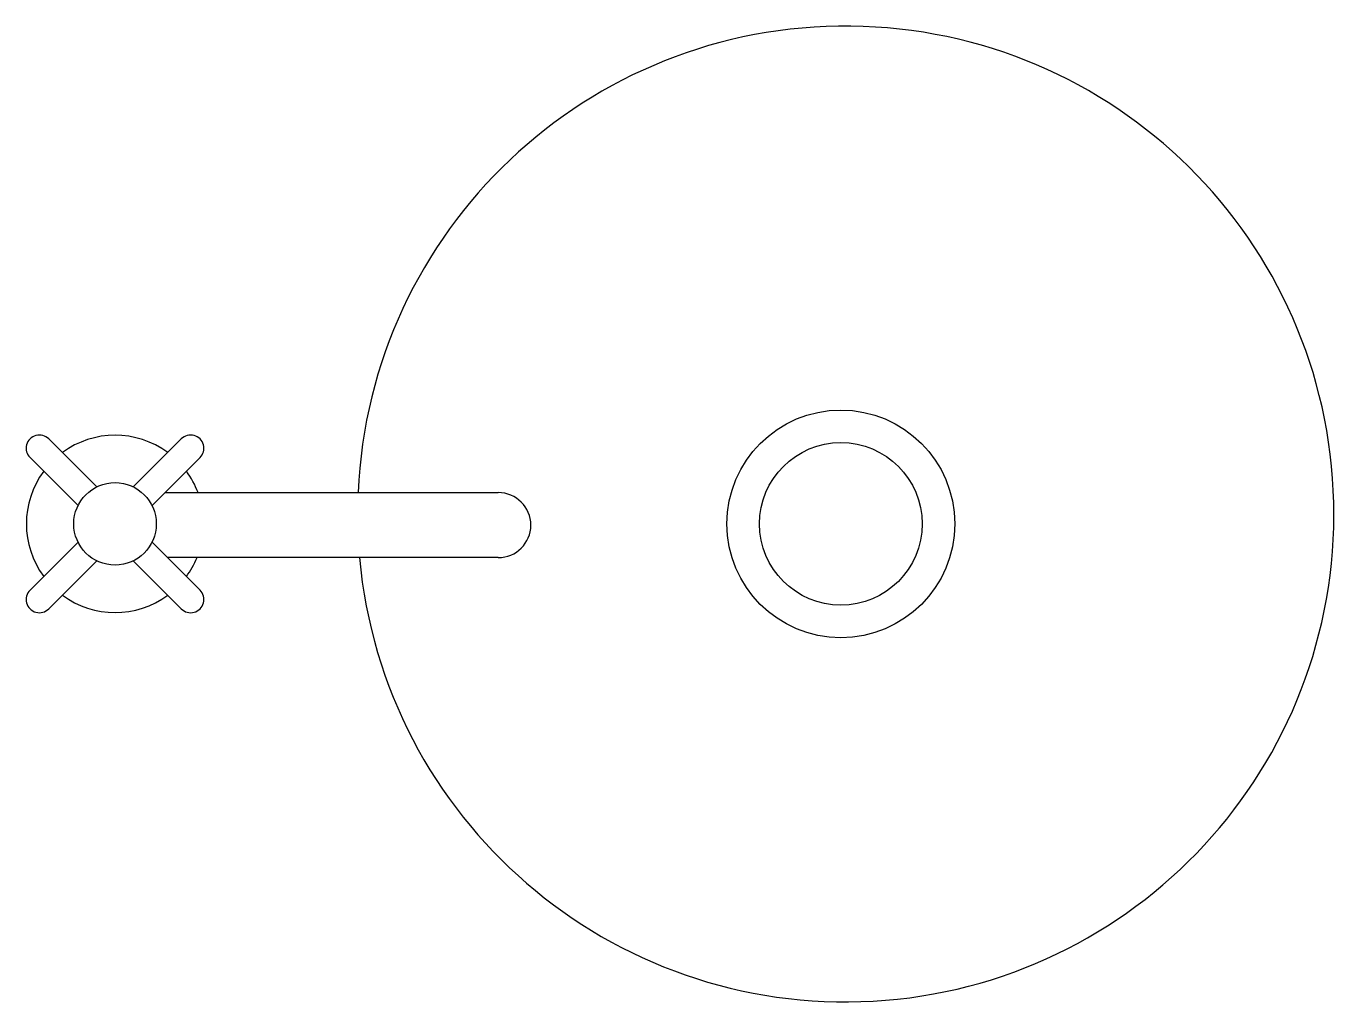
# Model space of a CAD drawing. Header units: millimetres. Extents: x -3066.376 to -3065.974, y 2884.858 to 2885.158.
import ezdxf

# ---------------------------------------------------------------- set-up
doc = ezdxf.new("R2010")
doc.units = ezdxf.units.MM
doc.header["$LTSCALE"] = 10
doc.layers.add('cozinha_pias', color=2, linetype='Continuous')

msp = doc.modelspace()

# ---------------------------------------------------------------- linework, layer by layer
at = {"layer": 'cozinha_pias', "color": 1}
for p, q in [((-3066.368779839534, 2885.031131542379), (-3066.354025217147, 2885.016376919993)), ((-3066.342797057549, 2885.016376919993), (-3066.328042435162, 2885.031131542379)), ((-3066.359776217148, 2885.010625919992), (-3066.374530839534, 2885.025380542379)), ((-3066.322291435162, 2885.025380542379), (-3066.337046057548, 2885.010625919993)), ((-3066.333040180255, 2885.014631797285), (-3066.230635639859, 2885.014631797285)), ((-3066.230635639859, 2885.014631797285), (-3066.230635639859, 2885.014631797285)), ((-3066.374530839534, 2884.984643138007), (-3066.359776217148, 2884.999397760394)), ((-3066.337046057548, 2884.999397760394), (-3066.322291435162, 2884.984643138007)), ((-3066.354025217147, 2884.993646760393), (-3066.368779839534, 2884.978892138007)), ((-3066.328042435162, 2884.978892138007), (-3066.342797057548, 2884.993646760394)), ((-3066.230635639859, 2884.994631797285), (-3066.332280094439, 2884.994631797285))]:
    msp.add_line(p, q, dxfattribs=at)
for centre, radius in [((-3066.125367283665, 2885.005011840193), 0.03499999999997726), ((-3066.125367283665, 2885.005011840193), 0.02499999999997726), ((-3066.348411137348, 2885.005011840193), 0.01267607710808079)]:
    msp.add_circle(centre, radius, dxfattribs=at)
at = {"layer": 'cozinha_pias'}
msp.add_arc((-3066.123879471611, 2885.008048461842), 0.1499999999998636, 185.1316463933376, 177.4845430917397, dxfattribs=at)
at = {"layer": 'cozinha_pias', "color": 1}
for centre, radius, start, end in [((-3066.371655339534, 2885.028256042379), 0.004066571098630263, 44.99999999633021, 225), ((-3066.348411137348, 2885.005011840193), 0.0272509544085584, 53.58211770236495, 126.4178822976351), ((-3066.325166935162, 2885.028256042379), 0.004066571098630263, 314.9999999963302, 135), ((-3066.348411137348, 2885.005011840193), 0.0272509544085584, 143.5821177023649, 216.4178822997414), ((-3066.348411137348, 2885.005011840193), 0.0272509544085584, 20.67175057144597, 36.41788229840445), ((-3066.230635639859, 2885.004631797285), 0.009999999999990905, 270, 90), ((-3066.348411137348, 2885.005011840193), 0.0272509544085584, 323.5821177015956, 337.6102070897264), ((-3066.371655339534, 2884.981767638007), 0.004066571098630263, 134.9999999963302, 315), ((-3066.325166935163, 2884.981767638008), 0.004066571098630263, 224.9999999963302, 44.99999999999999), ((-3066.348411137348, 2885.005011840193), 0.0272509544085584, 233.5821177015956, 306.417882297635)]:
    msp.add_arc(centre, radius, start, end, dxfattribs=at)

doc.saveas('drawing.dxf')
